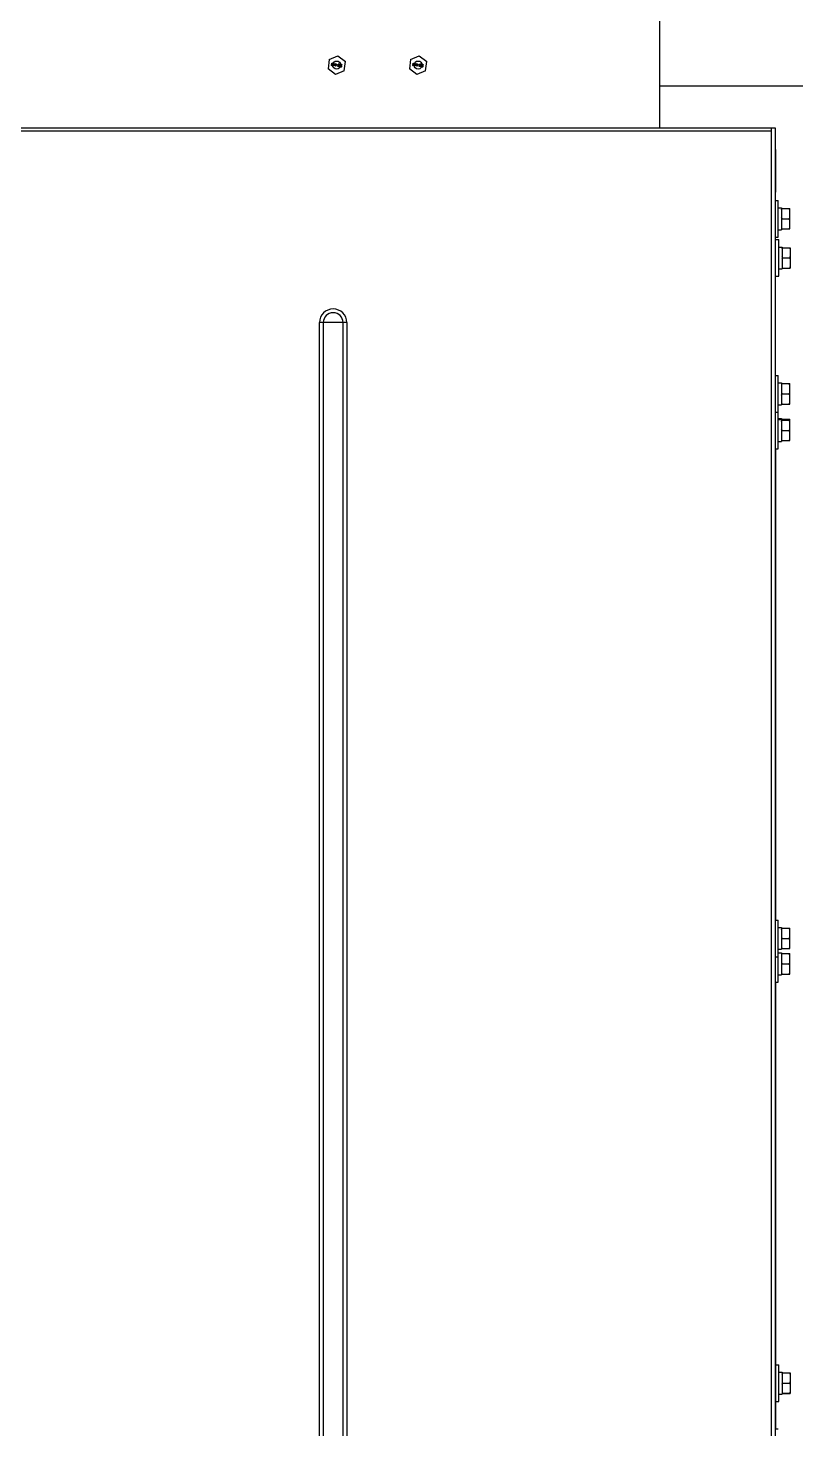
# Model space of a CAD drawing. Header units: millimetres. Extents: x 32496 to 166256, y 3504 to 23939.
# Drawn here: x 41979 to 42357, y 20801 to 21490 of the extents above; entities that cross this region are included whole.
import ezdxf

# ---------------------------------------------------------------- set-up
doc = ezdxf.new("R2010")
doc.units = ezdxf.units.MM
for name, color, linetype in [('2401-00854_BSO-M4-25_1_0', 7, 'Continuous'), ('2401-01144-S-M6-16HWM_1_0', 7, 'Continuous'), ('4215-19366_1_1_0', 7, 'Continuous'), ('4215-19373_1_1_0', 7, 'Continuous'), ('4215-23304_2_1_1_0', 7, 'Continuous'), ('4215-HRQZZ01_1_1_0', 7, 'Continuous'), ('QIAOJIA-1_0', 7, 'Continuous')]:
    doc.layers.add(name, color=color, linetype=linetype)

msp = doc.modelspace()

# ---------------------------------------------------------------- linework, layer by layer
at = {"layer": '2401-00854_BSO-M4-25_1_0', "color": 7, "linetype": 'Continuous'}
for p, q in [((42127.51, 21474.18), (42126.932, 21469.597)), ((42127.51, 21474.18), (42131.767, 21475.971)), ((42128.56, 21471.115), (42128.71, 21472.305)), ((42128.71, 21472.305), (42128.933, 21472.277)), ((42129.171, 21471.166), (42128.933, 21472.277)), ((42129.677, 21472.184), (42129.171, 21471.166)), ((42129.677, 21472.184), (42129.901, 21472.155)), ((42129.901, 21472.155), (42129.751, 21470.965)), ((42131.767, 21475.971), (42135.447, 21473.179)), ((42134.87, 21468.597), (42135.447, 21473.179)), ((42167.51, 21474.18), (42166.932, 21469.597)), ((42167.51, 21474.18), (42171.767, 21475.971)), ((42168.56, 21471.115), (42168.71, 21472.305)), ((42168.71, 21472.305), (42168.933, 21472.277)), ((42169.171, 21471.166), (42168.933, 21472.277)), ((42169.677, 21472.184), (42169.171, 21471.166)), ((42169.677, 21472.184), (42169.901, 21472.155)), ((42169.901, 21472.155), (42169.751, 21470.965)), ((42171.767, 21475.971), (42175.447, 21473.179)), ((42174.87, 21468.597), (42175.447, 21473.179)), ((42130.612, 21466.806), (42126.932, 21469.597)), ((42128.709, 21471.096), (42128.56, 21471.115)), ((42128.827, 21472.033), (42128.709, 21471.096)), ((42128.827, 21472.033), (42129.056, 21471.052)), ((42129.254, 21471.027), (42129.056, 21471.052)), ((42129.254, 21471.027), (42129.72, 21471.921)), ((42129.602, 21470.984), (42129.72, 21471.921)), ((42129.751, 21470.965), (42129.602, 21470.984)), ((42129.994, 21471.294), (42130.013, 21471.446)), ((42130.589, 21471.219), (42129.994, 21471.294)), ((42130.694, 21472.055), (42130.013, 21471.446)), ((42130.186, 21471.425), (42130.669, 21471.853)), ((42130.186, 21471.425), (42130.608, 21471.371)), ((42130.544, 21470.865), (42130.589, 21471.219)), ((42130.693, 21470.846), (42130.544, 21470.865)), ((42130.608, 21471.371), (42130.669, 21471.853)), ((42134.87, 21468.597), (42130.612, 21466.806)), ((42130.738, 21471.201), (42130.693, 21470.846)), ((42130.694, 21472.055), (42130.843, 21472.037)), ((42130.986, 21471.169), (42130.738, 21471.201)), ((42130.843, 21472.037), (42130.757, 21471.353)), ((42130.757, 21471.353), (42131.005, 21471.321)), ((42131.005, 21471.321), (42130.986, 21471.169)), ((42131.365, 21471.379), (42131.197, 21471.246)), ((42131.197, 21471.246), (42131.219, 21471.217)), ((42131.219, 21471.217), (42131.359, 21471.328)), ((42131.263, 21471.572), (42131.235, 21471.55)), ((42131.235, 21471.55), (42131.365, 21471.379)), ((42131.371, 21471.43), (42131.263, 21471.572)), ((42131.336, 21471.151), (42131.359, 21471.328)), ((42131.386, 21471.145), (42131.336, 21471.151)), ((42131.371, 21471.43), (42131.394, 21471.607)), ((42131.408, 21471.322), (42131.386, 21471.145)), ((42131.394, 21471.607), (42131.443, 21471.601)), ((42131.408, 21471.322), (42131.516, 21471.18)), ((42131.415, 21471.373), (42131.583, 21471.506)), ((42131.544, 21471.202), (42131.415, 21471.373)), ((42131.443, 21471.601), (42131.421, 21471.423)), ((42131.561, 21471.534), (42131.421, 21471.423)), ((42131.516, 21471.18), (42131.544, 21471.202)), ((42131.583, 21471.506), (42131.561, 21471.534)), ((42131.685, 21470.721), (42131.701, 21470.848)), ((42132.578, 21470.608), (42131.685, 21470.721)), ((42132.476, 21471.393), (42131.701, 21470.848)), ((42131.863, 21471.728), (42131.825, 21471.63)), ((42131.949, 21471.614), (42131.825, 21471.63)), ((42131.975, 21471.817), (42131.863, 21471.728)), ((42131.9, 21470.823), (42132.59, 21471.302)), ((42131.9, 21470.823), (42132.594, 21470.735)), ((42131.949, 21471.614), (42132.008, 21471.684)), ((42132.08, 21471.855), (42131.975, 21471.817)), ((42132.008, 21471.684), (42132.089, 21471.725)), ((42132.257, 21471.858), (42132.08, 21471.855)), ((42132.089, 21471.725), (42132.216, 21471.735)), ((42132.315, 21471.722), (42132.216, 21471.735)), ((42132.257, 21471.858), (42132.356, 21471.846)), ((42132.315, 21471.722), (42132.436, 21471.681)), ((42132.502, 21471.802), (42132.356, 21471.846)), ((42132.436, 21471.681), (42132.504, 21471.621)), ((42132.538, 21471.488), (42132.476, 21471.393)), ((42132.595, 21471.739), (42132.502, 21471.802)), ((42132.504, 21471.621), (42132.544, 21471.539)), ((42132.538, 21471.488), (42132.544, 21471.539)), ((42132.594, 21470.735), (42132.578, 21470.608)), ((42132.59, 21471.302), (42132.649, 21471.372)), ((42132.681, 21471.625), (42132.595, 21471.739)), ((42132.649, 21471.372), (42132.687, 21471.47)), ((42132.693, 21471.52), (42132.681, 21471.625)), ((42132.693, 21471.52), (42132.687, 21471.47)), ((42132.815, 21470.887), (42132.852, 21470.78)), ((42132.815, 21470.887), (42132.964, 21470.869)), ((42132.844, 21471.115), (42132.927, 21471.774)), ((42133.017, 21471.094), (42132.844, 21471.115)), ((42132.852, 21470.78), (42132.913, 21470.669)), ((42132.913, 21470.669), (42133.028, 21470.578)), ((42132.927, 21471.774), (42133.77, 21471.668)), ((42133.001, 21470.761), (42132.964, 21470.869)), ((42133.035, 21471.632), (42132.984, 21471.226)), ((42133.117, 21471.287), (42132.984, 21471.226)), ((42133.069, 21470.701), (42133.001, 21470.761)), ((42133.017, 21471.094), (42133.126, 21471.157)), ((42133.028, 21470.578), (42133.149, 21470.537)), ((42133.754, 21471.541), (42133.035, 21471.632)), ((42133.165, 21470.663), (42133.069, 21470.701)), ((42133.244, 21471.297), (42133.117, 21471.287)), ((42133.126, 21471.157), (42133.228, 21471.17)), ((42133.297, 21470.518), (42133.149, 21470.537)), ((42133.165, 21470.663), (42133.313, 21470.644)), ((42133.377, 21471.151), (42133.228, 21471.17)), ((42133.244, 21471.297), (42133.393, 21471.278)), ((42133.297, 21470.518), (42133.425, 21470.528)), ((42133.416, 21470.657), (42133.313, 21470.644)), ((42133.377, 21471.151), (42133.473, 21471.113)), ((42133.514, 21471.237), (42133.393, 21471.278)), ((42133.497, 21470.699), (42133.416, 21470.657)), ((42133.425, 21470.528), (42133.558, 21470.588)), ((42133.473, 21471.113), (42133.541, 21471.053)), ((42133.556, 21470.768), (42133.497, 21470.699)), ((42133.629, 21471.145), (42133.514, 21471.237)), ((42133.541, 21471.053), (42133.581, 21470.971)), ((42133.59, 21470.841), (42133.556, 21470.768)), ((42133.558, 21470.588), (42133.645, 21470.68)), ((42133.581, 21470.971), (42133.597, 21470.892)), ((42133.59, 21470.841), (42133.597, 21470.892)), ((42133.69, 21471.034), (42133.629, 21471.145)), ((42133.645, 21470.68), (42133.711, 21470.8)), ((42133.724, 21470.902), (42133.69, 21471.034)), ((42133.724, 21470.902), (42133.711, 21470.8)), ((42133.77, 21471.668), (42133.754, 21471.541)), ((42170.612, 21466.806), (42166.932, 21469.597)), ((42168.709, 21471.096), (42168.56, 21471.115)), ((42168.827, 21472.033), (42168.709, 21471.096)), ((42168.827, 21472.033), (42169.056, 21471.052)), ((42169.254, 21471.027), (42169.056, 21471.052)), ((42169.254, 21471.027), (42169.72, 21471.921)), ((42169.602, 21470.984), (42169.72, 21471.921)), ((42169.751, 21470.965), (42169.602, 21470.984)), ((42169.994, 21471.294), (42170.013, 21471.446)), ((42170.589, 21471.219), (42169.994, 21471.294)), ((42170.694, 21472.055), (42170.013, 21471.446)), ((42170.186, 21471.425), (42170.669, 21471.853)), ((42170.186, 21471.425), (42170.608, 21471.371)), ((42170.544, 21470.865), (42170.589, 21471.219)), ((42170.693, 21470.846), (42170.544, 21470.865)), ((42170.608, 21471.371), (42170.669, 21471.853)), ((42174.87, 21468.597), (42170.612, 21466.806)), ((42170.738, 21471.201), (42170.693, 21470.846)), ((42170.694, 21472.055), (42170.843, 21472.037)), ((42170.986, 21471.169), (42170.738, 21471.201)), ((42170.843, 21472.037), (42170.757, 21471.353)), ((42170.757, 21471.353), (42171.005, 21471.321)), ((42171.005, 21471.321), (42170.986, 21471.169)), ((42171.365, 21471.379), (42171.197, 21471.246)), ((42171.197, 21471.246), (42171.219, 21471.217)), ((42171.219, 21471.217), (42171.359, 21471.328)), ((42171.263, 21471.572), (42171.235, 21471.55)), ((42171.235, 21471.55), (42171.365, 21471.379)), ((42171.371, 21471.43), (42171.263, 21471.572)), ((42171.336, 21471.151), (42171.359, 21471.328)), ((42171.386, 21471.145), (42171.336, 21471.151)), ((42171.371, 21471.43), (42171.394, 21471.607)), ((42171.408, 21471.322), (42171.386, 21471.145)), ((42171.394, 21471.607), (42171.443, 21471.601)), ((42171.408, 21471.322), (42171.516, 21471.18)), ((42171.415, 21471.373), (42171.583, 21471.506)), ((42171.544, 21471.202), (42171.415, 21471.373)), ((42171.443, 21471.601), (42171.421, 21471.423)), ((42171.561, 21471.534), (42171.421, 21471.423)), ((42171.516, 21471.18), (42171.544, 21471.202)), ((42171.583, 21471.506), (42171.561, 21471.534)), ((42171.685, 21470.721), (42171.701, 21470.848)), ((42172.578, 21470.608), (42171.685, 21470.721)), ((42172.476, 21471.393), (42171.701, 21470.848)), ((42171.863, 21471.728), (42171.825, 21471.63)), ((42171.949, 21471.614), (42171.825, 21471.63)), ((42171.975, 21471.817), (42171.863, 21471.728)), ((42171.9, 21470.823), (42172.59, 21471.302)), ((42171.9, 21470.823), (42172.594, 21470.735)), ((42171.949, 21471.614), (42172.008, 21471.684)), ((42172.08, 21471.855), (42171.975, 21471.817)), ((42172.008, 21471.684), (42172.089, 21471.725)), ((42172.257, 21471.858), (42172.08, 21471.855)), ((42172.089, 21471.725), (42172.216, 21471.735)), ((42172.315, 21471.722), (42172.216, 21471.735)), ((42172.257, 21471.858), (42172.356, 21471.846)), ((42172.315, 21471.722), (42172.436, 21471.681)), ((42172.502, 21471.802), (42172.356, 21471.846)), ((42172.436, 21471.681), (42172.504, 21471.621)), ((42172.538, 21471.488), (42172.476, 21471.393)), ((42172.595, 21471.739), (42172.502, 21471.802)), ((42172.504, 21471.621), (42172.544, 21471.539)), ((42172.538, 21471.488), (42172.544, 21471.539)), ((42172.594, 21470.735), (42172.578, 21470.608)), ((42172.59, 21471.302), (42172.649, 21471.372)), ((42172.681, 21471.625), (42172.595, 21471.739)), ((42172.649, 21471.372), (42172.687, 21471.47)), ((42172.693, 21471.52), (42172.681, 21471.625)), ((42172.693, 21471.52), (42172.687, 21471.47)), ((42172.815, 21470.887), (42172.852, 21470.78)), ((42172.815, 21470.887), (42172.964, 21470.869)), ((42172.844, 21471.115), (42172.927, 21471.774)), ((42173.017, 21471.094), (42172.844, 21471.115)), ((42172.852, 21470.78), (42172.913, 21470.669)), ((42172.913, 21470.669), (42173.028, 21470.578)), ((42172.927, 21471.774), (42173.77, 21471.668)), ((42173.001, 21470.761), (42172.964, 21470.869)), ((42173.035, 21471.632), (42172.984, 21471.226)), ((42173.117, 21471.287), (42172.984, 21471.226)), ((42173.069, 21470.701), (42173.001, 21470.761)), ((42173.017, 21471.094), (42173.126, 21471.157)), ((42173.028, 21470.578), (42173.149, 21470.537)), ((42173.754, 21471.541), (42173.035, 21471.632)), ((42173.165, 21470.663), (42173.069, 21470.701)), ((42173.244, 21471.297), (42173.117, 21471.287)), ((42173.126, 21471.157), (42173.228, 21471.17)), ((42173.297, 21470.518), (42173.149, 21470.537)), ((42173.165, 21470.663), (42173.313, 21470.644)), ((42173.377, 21471.151), (42173.228, 21471.17)), ((42173.244, 21471.297), (42173.393, 21471.278)), ((42173.297, 21470.518), (42173.425, 21470.528)), ((42173.416, 21470.657), (42173.313, 21470.644)), ((42173.377, 21471.151), (42173.473, 21471.113)), ((42173.514, 21471.237), (42173.393, 21471.278)), ((42173.497, 21470.699), (42173.416, 21470.657)), ((42173.425, 21470.528), (42173.558, 21470.588)), ((42173.473, 21471.113), (42173.541, 21471.053)), ((42173.556, 21470.768), (42173.497, 21470.699)), ((42173.629, 21471.145), (42173.514, 21471.237)), ((42173.541, 21471.053), (42173.581, 21470.971)), ((42173.59, 21470.841), (42173.556, 21470.768)), ((42173.558, 21470.588), (42173.645, 21470.68)), ((42173.581, 21470.971), (42173.597, 21470.892)), ((42173.59, 21470.841), (42173.597, 21470.892)), ((42173.69, 21471.034), (42173.629, 21471.145)), ((42173.645, 21470.68), (42173.711, 21470.8)), ((42173.724, 21470.902), (42173.69, 21471.034)), ((42173.724, 21470.902), (42173.711, 21470.8)), ((42173.77, 21471.668), (42173.754, 21471.541))]:
    msp.add_line(p, q, dxfattribs=at)
at = {"layer": '2401-01144-S-M6-16HWM_1_0', "color": 7, "linetype": 'Continuous'}
for p, q in [((42346.64, 21404.888), (42348.24, 21404.888)), ((42348.24, 21386.888), (42348.24, 21404.888)), ((42348.24, 21401.238), (42349.84, 21401.238)), ((42349.84, 21401.238), (42349.84, 21390.538)), ((42349.84, 21400.888), (42353.84, 21400.888)), ((42353.84, 21390.888), (42353.84, 21400.888)), ((42348.24, 21390.538), (42349.84, 21390.538)), ((42349.84, 21390.888), (42353.84, 21390.888)), ((42350.14, 21395.888), (42353.54, 21395.888)), ((42346.64, 21386.888), (42348.24, 21386.888)), ((42346.94, 21385.638), (42348.54, 21385.638)), ((42348.54, 21367.638), (42348.54, 21385.638)), ((42348.54, 21381.988), (42350.14, 21381.988)), ((42350.14, 21381.988), (42350.14, 21371.288)), ((42350.44, 21381.679), (42353.84, 21381.679)), ((42350.44, 21376.722), (42353.84, 21376.722)), ((42354.14, 21381.67), (42354.14, 21371.606)), ((42348.54, 21371.288), (42350.14, 21371.288)), ((42350.44, 21371.68), (42353.84, 21371.68)), ((42350.44, 21371.597), (42353.84, 21371.597)), ((42346.94, 21367.638), (42348.54, 21367.638)), ((42346.64, 21318.888), (42348.24, 21318.888)), ((42348.24, 21300.888), (42348.24, 21318.888)), ((42348.24, 21315.238), (42349.84, 21315.238)), ((42349.84, 21315.238), (42349.84, 21304.538)), ((42349.84, 21314.888), (42353.84, 21314.888)), ((42353.84, 21304.888), (42353.84, 21314.888)), ((42350.14, 21309.888), (42353.54, 21309.888)), ((42346.64, 21300.888), (42348.24, 21300.888)), ((42348.24, 21304.538), (42349.84, 21304.538)), ((42348.24, 21282.888), (42348.24, 21300.888)), ((42349.84, 21304.888), (42353.84, 21304.888)), ((42348.24, 21297.738), (42349.84, 21297.738)), ((42348.24, 21297.238), (42349.84, 21297.238)), ((42349.84, 21297.738), (42349.84, 21297.238)), ((42349.84, 21297.388), (42353.84, 21297.388)), ((42349.84, 21297.238), (42349.84, 21286.538)), ((42349.84, 21296.888), (42353.84, 21296.888)), ((42353.84, 21296.888), (42353.84, 21297.388)), ((42353.84, 21286.888), (42353.84, 21296.888)), ((42348.24, 21286.538), (42349.84, 21286.538)), ((42349.84, 21286.888), (42353.84, 21286.888)), ((42350.14, 21291.888), (42353.54, 21291.888)), ((42346.64, 21282.888), (42348.24, 21282.888)), ((42346.64, 21051.388), (42348.24, 21051.388)), ((42348.24, 21033.388), (42348.24, 21051.388)), ((42348.24, 21047.738), (42349.84, 21047.738)), ((42349.84, 21047.738), (42349.84, 21037.038)), ((42349.84, 21047.388), (42353.84, 21047.388)), ((42353.84, 21037.388), (42353.84, 21047.388)), ((42350.14, 21042.388), (42353.54, 21042.388)), ((42346.64, 21033.388), (42348.24, 21033.388)), ((42348.24, 21037.038), (42349.84, 21037.038)), ((42348.24, 21035.238), (42349.84, 21035.238)), ((42348.24, 21020.888), (42348.24, 21033.388)), ((42349.84, 21037.388), (42353.84, 21037.388)), ((42349.84, 21035.238), (42349.84, 21024.538)), ((42349.84, 21034.888), (42353.84, 21034.888)), ((42353.84, 21024.888), (42353.84, 21034.888)), ((42349.84, 21024.888), (42353.84, 21024.888)), ((42350.14, 21029.888), (42353.54, 21029.888)), ((42346.64, 21020.888), (42348.24, 21020.888)), ((42348.24, 21024.538), (42349.84, 21024.538)), ((42346.94, 20832.888), (42348.54, 20832.888)), ((42348.54, 20814.888), (42348.54, 20832.888)), ((42348.54, 20829.238), (42350.14, 20829.238)), ((42350.14, 20829.238), (42350.14, 20818.538)), ((42350.44, 20828.929), (42353.84, 20828.929)), ((42354.14, 20828.92), (42354.14, 20818.856)), ((42348.54, 20818.538), (42350.14, 20818.538)), ((42350.44, 20823.972), (42353.84, 20823.972)), ((42350.44, 20818.93), (42353.84, 20818.93)), ((42350.44, 20818.847), (42353.84, 20818.847)), ((42346.94, 20814.888), (42348.54, 20814.888)), ((42346.64, 20801.388), (42348.24, 20801.388))]:
    msp.add_line(p, q, dxfattribs=at)
for points, knots in [([(42349.84, 21400.317), (42349.863, 21400.365), (42349.956, 21400.559), (42350.059, 21400.748), (42350.14, 21400.888)], [0, 0, 0, 0, 0.2491573, 1, 1, 1, 1]), ([(42350.14, 21395.888), (42350.113, 21395.935), (42350.007, 21396.122), (42349.908, 21396.314), (42349.84, 21396.46)], [0, 0, 0, 0, 0.2508769, 1, 1, 1, 1]), ([(42353.84, 21400.317), (42353.817, 21400.365), (42353.723, 21400.559), (42353.621, 21400.748), (42353.54, 21400.888)], [0, 0, 0, 0, 0.249157, 1, 1, 1, 1]), ([(42353.54, 21395.888), (42353.567, 21395.935), (42353.673, 21396.122), (42353.771, 21396.314), (42353.84, 21396.46)], [0, 0, 0, 0, 0.2508774, 1, 1, 1, 1]), ([(42349.84, 21395.317), (42349.863, 21395.365), (42349.956, 21395.559), (42350.059, 21395.748), (42350.14, 21395.888)], [0, 0, 0, 0, 0.2491573, 1, 1, 1, 1]), ([(42350.14, 21390.888), (42350.113, 21390.935), (42350.007, 21391.122), (42349.908, 21391.314), (42349.84, 21391.46)], [0, 0, 0, 0, 0.2508769, 1, 1, 1, 1]), ([(42353.84, 21395.317), (42353.817, 21395.365), (42353.723, 21395.559), (42353.621, 21395.748), (42353.54, 21395.888)], [0, 0, 0, 0, 0.249157, 1, 1, 1, 1]), ([(42353.54, 21390.888), (42353.567, 21390.935), (42353.673, 21391.122), (42353.771, 21391.314), (42353.84, 21391.46)], [0, 0, 0, 0, 0.2508774, 1, 1, 1, 1]), ([(42350.44, 21381.679), (42350.413, 21381.679), (42350.313, 21381.676), (42350.213, 21381.673), (42350.14, 21381.67)], [0, 0, 0, 0, 0.2655009, 1, 1, 1, 1]), ([(42350.14, 21381.113), (42350.163, 21381.161), (42350.256, 21381.353), (42350.359, 21381.541), (42350.44, 21381.679)], [0, 0, 0, 0, 0.2491014, 1, 1, 1, 1]), ([(42350.44, 21376.722), (42350.413, 21376.768), (42350.307, 21376.954), (42350.208, 21377.144), (42350.14, 21377.288)], [0, 0, 0, 0, 0.250932, 1, 1, 1, 1]), ([(42350.14, 21376.146), (42350.163, 21376.195), (42350.256, 21376.39), (42350.359, 21376.581), (42350.44, 21376.722)], [0, 0, 0, 0, 0.2492109, 1, 1, 1, 1]), ([(42353.84, 21381.679), (42353.866, 21381.679), (42353.966, 21381.676), (42354.066, 21381.673), (42354.14, 21381.67)], [0, 0, 0, 0, 0.2655023, 1, 1, 1, 1]), ([(42354.14, 21381.113), (42354.117, 21381.161), (42354.023, 21381.353), (42353.921, 21381.541), (42353.84, 21381.679)], [0, 0, 0, 0, 0.249101, 1, 1, 1, 1]), ([(42353.84, 21376.722), (42353.867, 21376.768), (42353.973, 21376.954), (42354.071, 21377.144), (42354.14, 21377.288)], [0, 0, 0, 0, 0.2509325, 1, 1, 1, 1]), ([(42354.14, 21376.146), (42354.117, 21376.195), (42354.023, 21376.39), (42353.921, 21376.581), (42353.84, 21376.722)], [0, 0, 0, 0, 0.2492105, 1, 1, 1, 1]), ([(42350.44, 21371.68), (42350.413, 21371.728), (42350.307, 21371.917), (42350.208, 21372.11), (42350.14, 21372.257)], [0, 0, 0, 0, 0.2508241, 1, 1, 1, 1]), ([(42350.14, 21371.671), (42350.163, 21371.672), (42350.263, 21371.675), (42350.363, 21371.678), (42350.44, 21371.68)], [0, 0, 0, 0, 0.2337023, 1, 1, 1, 1]), ([(42350.44, 21371.597), (42350.413, 21371.598), (42350.313, 21371.601), (42350.213, 21371.604), (42350.14, 21371.606)], [0, 0, 0, 0, 0.2655009, 1, 1, 1, 1]), ([(42353.84, 21371.68), (42353.867, 21371.728), (42353.973, 21371.917), (42354.071, 21372.11), (42354.14, 21372.257)], [0, 0, 0, 0, 0.2508246, 1, 1, 1, 1]), ([(42354.14, 21371.671), (42354.116, 21371.672), (42354.016, 21371.675), (42353.916, 21371.678), (42353.84, 21371.68)], [0, 0, 0, 0, 0.2337031, 1, 1, 1, 1]), ([(42353.84, 21371.597), (42353.866, 21371.598), (42353.966, 21371.601), (42354.066, 21371.604), (42354.14, 21371.606)], [0, 0, 0, 0, 0.2655023, 1, 1, 1, 1]), ([(42349.84, 21314.317), (42349.863, 21314.365), (42349.956, 21314.559), (42350.059, 21314.748), (42350.14, 21314.888)], [0, 0, 0, 0, 0.2491573, 1, 1, 1, 1]), ([(42353.84, 21314.317), (42353.817, 21314.365), (42353.723, 21314.559), (42353.621, 21314.748), (42353.54, 21314.888)], [0, 0, 0, 0, 0.249157, 1, 1, 1, 1]), ([(42350.14, 21309.888), (42350.113, 21309.935), (42350.007, 21310.122), (42349.908, 21310.314), (42349.84, 21310.46)], [0, 0, 0, 0, 0.2508769, 1, 1, 1, 1]), ([(42349.84, 21309.317), (42349.863, 21309.365), (42349.956, 21309.559), (42350.059, 21309.748), (42350.14, 21309.888)], [0, 0, 0, 0, 0.2491573, 1, 1, 1, 1]), ([(42353.54, 21309.888), (42353.567, 21309.935), (42353.673, 21310.122), (42353.771, 21310.314), (42353.84, 21310.46)], [0, 0, 0, 0, 0.2508774, 1, 1, 1, 1]), ([(42353.84, 21309.317), (42353.817, 21309.365), (42353.723, 21309.559), (42353.621, 21309.748), (42353.54, 21309.888)], [0, 0, 0, 0, 0.249157, 1, 1, 1, 1]), ([(42350.14, 21304.888), (42350.113, 21304.935), (42350.007, 21305.122), (42349.908, 21305.314), (42349.84, 21305.46)], [0, 0, 0, 0, 0.2508769, 1, 1, 1, 1]), ([(42353.54, 21304.888), (42353.567, 21304.935), (42353.673, 21305.122), (42353.771, 21305.314), (42353.84, 21305.46)], [0, 0, 0, 0, 0.2508774, 1, 1, 1, 1]), ([(42349.84, 21296.317), (42349.863, 21296.365), (42349.956, 21296.559), (42350.059, 21296.748), (42350.14, 21296.888)], [0, 0, 0, 0, 0.2491573, 1, 1, 1, 1]), ([(42349.874, 21296.888), (42349.894, 21296.931), (42349.978, 21297.1), (42350.069, 21297.265), (42350.14, 21297.388)], [0, 0, 0, 0, 0.2492687, 1, 1, 1, 1]), ([(42353.806, 21296.888), (42353.785, 21296.931), (42353.701, 21297.1), (42353.611, 21297.265), (42353.54, 21297.388)], [0, 0, 0, 0, 0.2492679, 1, 1, 1, 1]), ([(42353.84, 21296.317), (42353.817, 21296.365), (42353.723, 21296.559), (42353.621, 21296.748), (42353.54, 21296.888)], [0, 0, 0, 0, 0.249157, 1, 1, 1, 1]), ([(42350.14, 21291.888), (42350.113, 21291.935), (42350.007, 21292.122), (42349.908, 21292.314), (42349.84, 21292.46)], [0, 0, 0, 0, 0.2508769, 1, 1, 1, 1]), ([(42349.84, 21291.317), (42349.863, 21291.365), (42349.956, 21291.559), (42350.059, 21291.748), (42350.14, 21291.888)], [0, 0, 0, 0, 0.2491573, 1, 1, 1, 1]), ([(42350.14, 21286.888), (42350.113, 21286.935), (42350.007, 21287.122), (42349.908, 21287.314), (42349.84, 21287.46)], [0, 0, 0, 0, 0.2508769, 1, 1, 1, 1]), ([(42353.54, 21291.888), (42353.567, 21291.935), (42353.673, 21292.122), (42353.771, 21292.314), (42353.84, 21292.46)], [0, 0, 0, 0, 0.2508774, 1, 1, 1, 1]), ([(42353.84, 21291.317), (42353.817, 21291.365), (42353.723, 21291.559), (42353.621, 21291.748), (42353.54, 21291.888)], [0, 0, 0, 0, 0.249157, 1, 1, 1, 1]), ([(42353.54, 21286.888), (42353.567, 21286.935), (42353.673, 21287.122), (42353.771, 21287.314), (42353.84, 21287.46)], [0, 0, 0, 0, 0.2508774, 1, 1, 1, 1]), ([(42349.84, 21046.817), (42349.863, 21046.865), (42349.956, 21047.059), (42350.059, 21047.248), (42350.14, 21047.388)], [0, 0, 0, 0, 0.2491573, 1, 1, 1, 1]), ([(42353.84, 21046.817), (42353.817, 21046.865), (42353.723, 21047.059), (42353.621, 21047.248), (42353.54, 21047.388)], [0, 0, 0, 0, 0.249157, 1, 1, 1, 1]), ([(42350.14, 21042.388), (42350.113, 21042.435), (42350.007, 21042.622), (42349.908, 21042.814), (42349.84, 21042.96)], [0, 0, 0, 0, 0.2508769, 1, 1, 1, 1]), ([(42349.84, 21041.817), (42349.863, 21041.865), (42349.956, 21042.059), (42350.059, 21042.248), (42350.14, 21042.388)], [0, 0, 0, 0, 0.2491573, 1, 1, 1, 1]), ([(42353.54, 21042.388), (42353.567, 21042.435), (42353.673, 21042.622), (42353.771, 21042.814), (42353.84, 21042.96)], [0, 0, 0, 0, 0.2508774, 1, 1, 1, 1]), ([(42353.84, 21041.817), (42353.817, 21041.865), (42353.723, 21042.059), (42353.621, 21042.248), (42353.54, 21042.388)], [0, 0, 0, 0, 0.249157, 1, 1, 1, 1]), ([(42350.14, 21037.388), (42350.113, 21037.435), (42350.007, 21037.622), (42349.908, 21037.814), (42349.84, 21037.96)], [0, 0, 0, 0, 0.2508769, 1, 1, 1, 1]), ([(42349.84, 21034.317), (42349.863, 21034.365), (42349.956, 21034.559), (42350.059, 21034.748), (42350.14, 21034.888)], [0, 0, 0, 0, 0.2491573, 1, 1, 1, 1]), ([(42353.54, 21037.388), (42353.567, 21037.435), (42353.673, 21037.622), (42353.771, 21037.814), (42353.84, 21037.96)], [0, 0, 0, 0, 0.2508774, 1, 1, 1, 1]), ([(42353.84, 21034.317), (42353.817, 21034.365), (42353.723, 21034.559), (42353.621, 21034.748), (42353.54, 21034.888)], [0, 0, 0, 0, 0.249157, 1, 1, 1, 1]), ([(42350.14, 21029.888), (42350.113, 21029.935), (42350.007, 21030.122), (42349.908, 21030.314), (42349.84, 21030.46)], [0, 0, 0, 0, 0.2508769, 1, 1, 1, 1]), ([(42349.84, 21029.317), (42349.863, 21029.365), (42349.956, 21029.559), (42350.059, 21029.748), (42350.14, 21029.888)], [0, 0, 0, 0, 0.2491573, 1, 1, 1, 1]), ([(42350.14, 21024.888), (42350.113, 21024.935), (42350.007, 21025.122), (42349.908, 21025.314), (42349.84, 21025.46)], [0, 0, 0, 0, 0.2508769, 1, 1, 1, 1]), ([(42353.54, 21029.888), (42353.567, 21029.935), (42353.673, 21030.122), (42353.771, 21030.314), (42353.84, 21030.46)], [0, 0, 0, 0, 0.2508774, 1, 1, 1, 1]), ([(42353.84, 21029.317), (42353.817, 21029.365), (42353.723, 21029.559), (42353.621, 21029.748), (42353.54, 21029.888)], [0, 0, 0, 0, 0.249157, 1, 1, 1, 1]), ([(42353.54, 21024.888), (42353.567, 21024.935), (42353.673, 21025.122), (42353.771, 21025.314), (42353.84, 21025.46)], [0, 0, 0, 0, 0.2508774, 1, 1, 1, 1]), ([(42350.44, 20828.929), (42350.413, 20828.929), (42350.313, 20828.926), (42350.213, 20828.923), (42350.14, 20828.92)], [0, 0, 0, 0, 0.2655009, 1, 1, 1, 1]), ([(42350.14, 20828.363), (42350.163, 20828.411), (42350.256, 20828.603), (42350.359, 20828.791), (42350.44, 20828.929)], [0, 0, 0, 0, 0.2491014, 1, 1, 1, 1]), ([(42353.84, 20828.929), (42353.866, 20828.929), (42353.966, 20828.926), (42354.066, 20828.923), (42354.14, 20828.92)], [0, 0, 0, 0, 0.2655023, 1, 1, 1, 1]), ([(42354.14, 20828.363), (42354.117, 20828.411), (42354.023, 20828.603), (42353.921, 20828.791), (42353.84, 20828.929)], [0, 0, 0, 0, 0.249101, 1, 1, 1, 1]), ([(42350.44, 20823.972), (42350.413, 20824.018), (42350.307, 20824.204), (42350.208, 20824.394), (42350.14, 20824.538)], [0, 0, 0, 0, 0.250932, 1, 1, 1, 1]), ([(42350.14, 20823.396), (42350.163, 20823.445), (42350.256, 20823.64), (42350.359, 20823.831), (42350.44, 20823.972)], [0, 0, 0, 0, 0.2492109, 1, 1, 1, 1]), ([(42350.44, 20818.93), (42350.413, 20818.978), (42350.307, 20819.167), (42350.208, 20819.36), (42350.14, 20819.507)], [0, 0, 0, 0, 0.2508241, 1, 1, 1, 1]), ([(42350.14, 20818.921), (42350.163, 20818.922), (42350.263, 20818.925), (42350.363, 20818.928), (42350.44, 20818.93)], [0, 0, 0, 0, 0.2337023, 1, 1, 1, 1]), ([(42350.44, 20818.847), (42350.413, 20818.848), (42350.313, 20818.851), (42350.213, 20818.854), (42350.14, 20818.856)], [0, 0, 0, 0, 0.2655009, 1, 1, 1, 1]), ([(42353.84, 20823.972), (42353.867, 20824.018), (42353.973, 20824.204), (42354.071, 20824.394), (42354.14, 20824.538)], [0, 0, 0, 0, 0.2509325, 1, 1, 1, 1]), ([(42354.14, 20823.396), (42354.117, 20823.445), (42354.023, 20823.64), (42353.921, 20823.831), (42353.84, 20823.972)], [0, 0, 0, 0, 0.2492105, 1, 1, 1, 1]), ([(42353.84, 20818.93), (42353.867, 20818.978), (42353.973, 20819.167), (42354.071, 20819.36), (42354.14, 20819.507)], [0, 0, 0, 0, 0.2508246, 1, 1, 1, 1]), ([(42354.14, 20818.921), (42354.116, 20818.922), (42354.016, 20818.925), (42353.916, 20818.928), (42353.84, 20818.93)], [0, 0, 0, 0, 0.2337031, 1, 1, 1, 1]), ([(42353.84, 20818.847), (42353.866, 20818.848), (42353.966, 20818.851), (42354.066, 20818.854), (42354.14, 20818.856)], [0, 0, 0, 0, 0.2655023, 1, 1, 1, 1])]:
    msp.add_open_spline(points, degree=3, knots=knots, dxfattribs=at)
at = {"layer": '4215-19366_1_1_0', "color": 7, "linetype": 'Continuous'}
for p, q in [((42346.64, 21405.888), (42346.94, 21405.888)), ((42346.94, 21404.888), (42346.94, 21405.888)), ((42346.94, 21318.888), (42346.94, 21386.888)), ((42346.94, 21282.888), (42346.94, 21051.388)), ((42346.94, 21270.888), (42346.64, 21270.888)), ((42346.94, 21020.888), (42346.94, 20801.388)), ((42346.64, 20842.388), (42346.94, 20842.388)), ((42346.64, 20840.388), (42346.94, 20840.388))]:
    msp.add_line(p, q, dxfattribs=at)
at = {"layer": '4215-19373_1_1_0', "color": 7, "linetype": 'Continuous'}
for p, q in [((42346.64, 21429.888), (42346.94, 21429.888)), ((42346.94, 21429.888), (42346.94, 21408.888)), ((42346.94, 21408.888), (42346.64, 21408.888))]:
    msp.add_line(p, q, dxfattribs=at)
at = {"layer": '4215-19373_1_1_0', "color": 9, "linetype": 'Continuous'}
msp.add_line((42346.64, 21410.088), (42346.94, 21410.088), dxfattribs=at)
at = {"layer": '4215-19373_1_1_0', "color": 7, "linetype": 'Continuous'}
msp.add_arc((42344.94, 21428.888), 2, 30.000812, 31.600091, dxfattribs=at)
at = {"layer": '4215-23304_2_1_1_0', "color": 7, "linetype": 'Continuous'}
for p, q in [((41612.24, 21440.638), (42346.64, 21440.638)), ((42344.94, 21438.938), (42344.94, 21440.638)), ((42346.64, 21440.638), (42346.64, 20119.138))]:
    msp.add_line(p, q, dxfattribs=at)
at = {"layer": '4215-23304_2_1_1_0', "color": 9, "linetype": 'Continuous'}
for p, q in [((42344.94, 21438.938), (41613.94, 21438.938)), ((42344.94, 20120.838), (42344.94, 21438.938)), ((42122.732, 20214.888), (42122.732, 21344.888)), ((42136.148, 21344.888), (42122.732, 21344.888)), ((42124.595, 21344.888), (42124.595, 20214.888)), ((42134.285, 20214.888), (42134.285, 21344.888)), ((42136.148, 21344.888), (42136.148, 20214.888))]:
    msp.add_line(p, q, dxfattribs=at)
for radius in [6.708, 4.845]:
    msp.add_arc((42129.44, 21344.888), radius, 0, 180, dxfattribs=at)
at = {"layer": '4215-HRQZZ01_1_1_0', "color": 7, "linetype": 'Continuous'}
msp.add_line((42290.09, 21440.638), (42290.09, 21778.188), dxfattribs=at)
for centre in [(42131.19, 21471.388), (42171.19, 21471.388)]:
    msp.add_circle(centre, 2, dxfattribs=at)
at = {"layer": 'QIAOJIA-1_0', "color": 7, "linetype": 'Continuous'}
msp.add_line((42425.54, 21461.088), (42290.09, 21461.088), dxfattribs=at)

doc.saveas('drawing.dxf')
